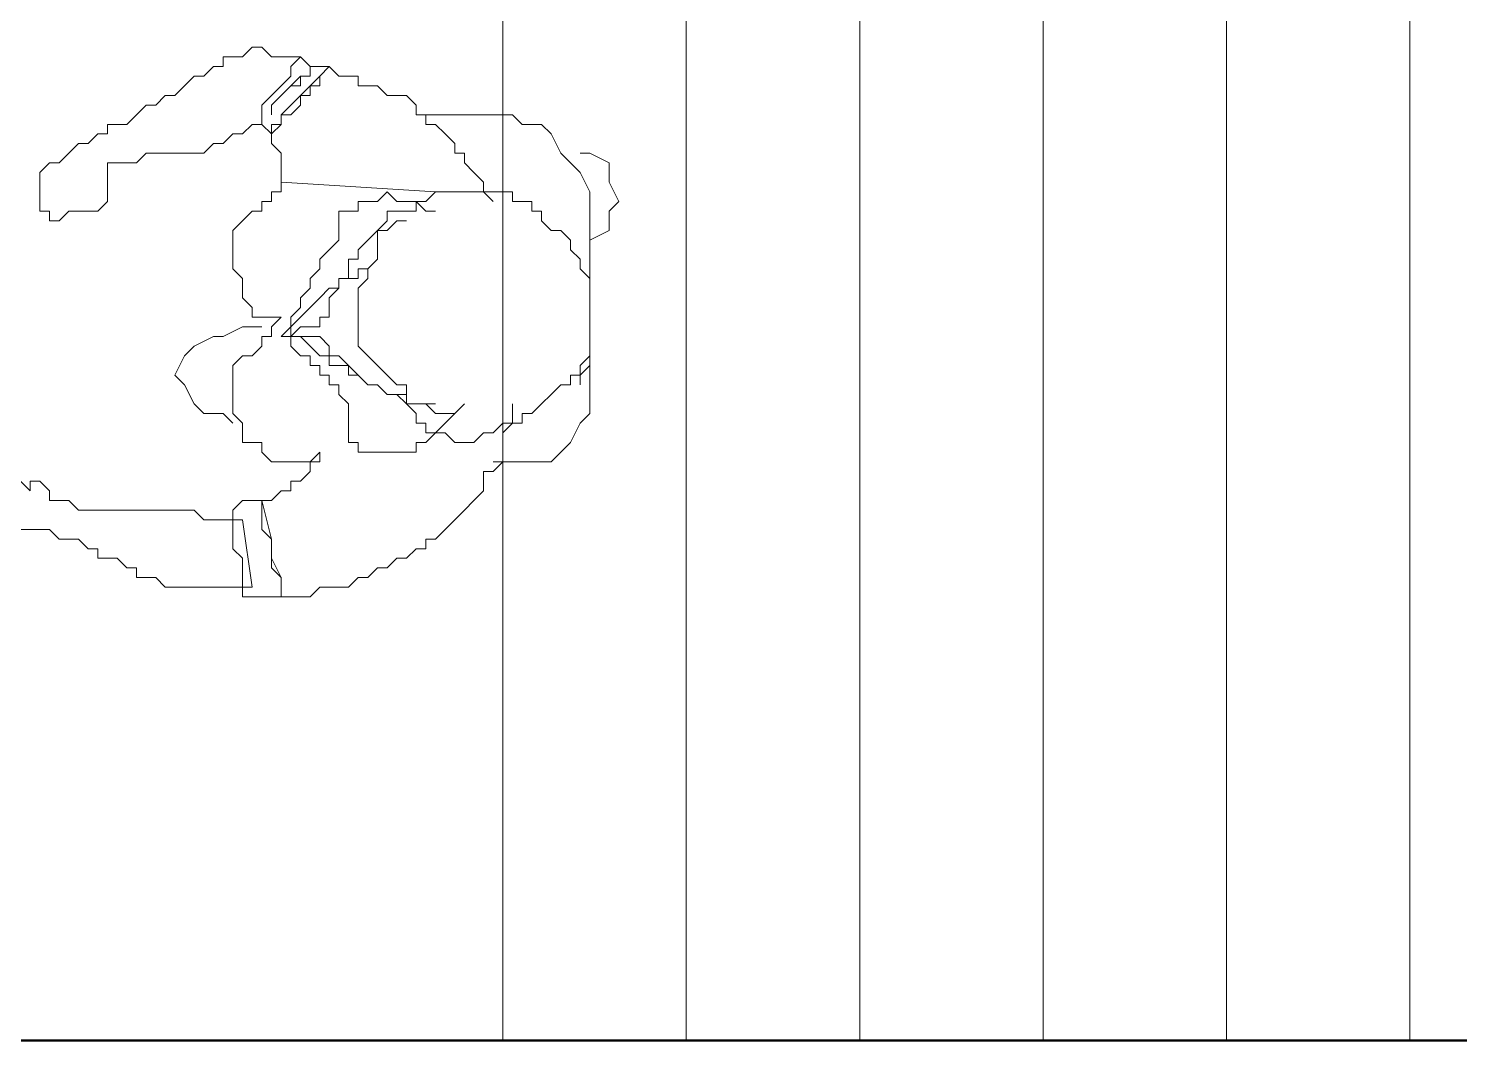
# Model space of a CAD drawing. Header units: millimetres. Extents: x 0.4 to 34.5, y 0.3 to 53.8.
# Drawn here: x 26.863 to 28.433, y 15.341 to 16.452 of the extents above; entities that cross this region are included whole.
import ezdxf

# ---------------------------------------------------------------- set-up
doc = ezdxf.new("R2010")
doc.units = ezdxf.units.MM
doc.header["$MEASUREMENT"] = 0
doc.layers.add('Layer 1', color=7, linetype='Continuous')

msp = doc.modelspace()

# ---------------------------------------------------------------- linework, layer by layer
at = {"layer": 'Layer 1', "color": 33, "lineweight": 5, "true_color": 0xcc9966}
for points in [[(27.3836, 21.088), (27.3836, 15.3411)], [(27.5846, 21.088), (27.5846, 15.3411)], [(27.7751, 21.088), (27.7751, 15.3411)], [(27.9763, 21.088), (27.9763, 15.3411)], [(28.1773, 21.088), (28.1773, 15.3411)], [(28.3784, 21.088), (28.3784, 15.3411)]]:
    msp.add_lwpolyline(points, dxfattribs=at)
at = {"layer": 'Layer 1', "lineweight": 0}
for points in [[(27.1719, 16.41), (27.1613, 16.4206), (27.1507, 16.4206), (27.1401, 16.4206), (27.1296, 16.4206), (27.119, 16.4312), (27.1084, 16.4312), (27.0978, 16.4206), (27.0872, 16.4206), (27.0766, 16.4206), (27.0766, 16.41), (27.066, 16.41), (27.0554, 16.3994), (27.0449, 16.3994), (27.0343, 16.3888), (27.0237, 16.3783), (27.0131, 16.3783), (27.0026, 16.3677), (26.992, 16.3677), (26.9814, 16.3571), (26.9708, 16.3465), (26.9602, 16.3465), (26.9496, 16.3465), (26.9496, 16.336), (26.939, 16.336), (26.9284, 16.3254), (26.9179, 16.3254), (26.9073, 16.3148), (26.8967, 16.3042), (26.8861, 16.3042), (26.8756, 16.2936), (26.8756, 16.283), (26.8756, 16.2724), (26.8756, 16.2618), (26.8756, 16.2512), (26.8861, 16.2512), (26.8861, 16.2407), (26.8967, 16.2407), (26.9073, 16.2512), (26.9179, 16.2512), (26.9284, 16.2512), (26.939, 16.2512), (26.9496, 16.2618), (26.9496, 16.2724), (26.9496, 16.283), (26.9496, 16.2936), (26.9496, 16.3042), (26.9602, 16.3042), (26.9708, 16.3042), (26.9814, 16.3042), (26.992, 16.3148), (27.0026, 16.3148), (27.0131, 16.3148), (27.0237, 16.3148), (27.0343, 16.3148), (27.0449, 16.3148), (27.0554, 16.3148), (27.066, 16.3254), (27.0766, 16.3254), (27.0872, 16.336), (27.0978, 16.336), (27.1084, 16.3465), (27.119, 16.3465)], [(27.373, 16.2618), (27.3624, 16.2724), (27.3624, 16.283), (27.3518, 16.2936), (27.3412, 16.3042), (27.3412, 16.3148), (27.3306, 16.3148), (27.3306, 16.3254), (27.32, 16.336), (27.3095, 16.3465), (27.2989, 16.3465), (27.2989, 16.3571), (27.2883, 16.3571), (27.2883, 16.3677), (27.2777, 16.3783), (27.2671, 16.3783), (27.2566, 16.3783), (27.246, 16.3888), (27.2354, 16.3888), (27.2248, 16.3888), (27.2248, 16.3994), (27.2142, 16.3994), (27.2036, 16.3994), (27.193, 16.41), (27.1825, 16.3994), (27.1825, 16.3888), (27.1719, 16.3888), (27.1719, 16.3783), (27.1613, 16.3783), (27.1613, 16.3677), (27.1507, 16.3571), (27.1401, 16.3571), (27.1401, 16.3465), (27.1296, 16.336), (27.1296, 16.3254), (27.1401, 16.3148), (27.1401, 16.3042), (27.1401, 16.283)], [(27.373, 15.9761), (27.3941, 15.9761), (27.4153, 15.9761), (27.4365, 15.9761), (27.4471, 15.9867), (27.4576, 15.9972), (27.4682, 16.0184), (27.4788, 16.029), (27.4788, 16.0502), (27.4788, 16.0714), (27.4788, 16.1031), (27.4788, 16.1242), (27.4788, 16.1454), (27.4788, 16.1666), (27.4788, 16.1878), (27.4788, 16.2195), (27.4788, 16.2301), (27.4788, 16.2618), (27.4788, 16.2724), (27.4682, 16.2936), (27.4576, 16.3042), (27.4471, 16.3148), (27.4365, 16.336), (27.4259, 16.3465), (27.4047, 16.3465), (27.3941, 16.3571), (27.3624, 16.3571), (27.3412, 16.3571), (27.32, 16.3571), (27.2989, 16.3571)], [(27.4788, 16.2195), (27.5, 16.2301), (27.5, 16.2512), (27.5106, 16.2618), (27.5, 16.283), (27.5, 16.3042), (27.4788, 16.3148), (27.4682, 16.3148)], [(27.3941, 16.0396), (27.3941, 16.029), (27.3941, 16.0184), (27.3836, 16.0078), (27.3836, 15.9972), (27.3836, 15.9867), (27.3836, 15.9761), (27.373, 15.9655), (27.3624, 15.9655), (27.3624, 15.9549), (27.3624, 15.9443), (27.3518, 15.9338), (27.3412, 15.9232), (27.3306, 15.9126), (27.32, 15.902), (27.3095, 15.8914), (27.2989, 15.8914), (27.2989, 15.8808), (27.2883, 15.8808), (27.2777, 15.8702), (27.2671, 15.8702), (27.2566, 15.8597), (27.246, 15.8597), (27.2354, 15.8491), (27.2248, 15.8491), (27.2142, 15.8385), (27.2036, 15.8385), (27.193, 15.8385), (27.1825, 15.8385), (27.1719, 15.8279), (27.1613, 15.8279), (27.1507, 15.8279), (27.1401, 15.8279), (27.1401, 15.8385), (27.1401, 15.8491), (27.1296, 15.8597), (27.1296, 15.8702), (27.1296, 15.8808), (27.1296, 15.8914), (27.119, 15.902), (27.119, 15.9126), (27.119, 15.9232), (27.119, 15.9338), (27.1296, 15.9338), (27.1401, 15.9443), (27.1507, 15.9443), (27.1507, 15.9549), (27.1613, 15.9549), (27.1719, 15.9655), (27.1719, 15.9761), (27.1825, 15.9867), (27.1825, 15.9761), (27.1719, 15.9761), (27.1613, 15.9761), (27.1507, 15.9761), (27.1401, 15.9761), (27.1296, 15.9761), (27.119, 15.9867), (27.119, 15.9972), (27.1084, 15.9972), (27.0978, 15.9972), (27.0978, 16.0078), (27.0978, 16.0184), (27.0872, 16.029), (27.0872, 16.0396), (27.0872, 16.0502), (27.0872, 16.0714), (27.0872, 16.0819), (27.0978, 16.0925), (27.1084, 16.0925), (27.119, 16.1031), (27.119, 16.1137), (27.1296, 16.1137), (27.1296, 16.1242), (27.1401, 16.1348), (27.119, 16.1348), (27.1084, 16.1348), (27.1084, 16.1454), (27.0978, 16.156), (27.0978, 16.1666), (27.0978, 16.1772), (27.0872, 16.1878), (27.0872, 16.1984), (27.0872, 16.2089), (27.0872, 16.2195), (27.0872, 16.2301), (27.0978, 16.2407), (27.1084, 16.2512), (27.119, 16.2512), (27.119, 16.2618), (27.1296, 16.2618), (27.1296, 16.2724), (27.1401, 16.2724), (27.1401, 16.283), (27.3095, 16.2724)], [(27.3095, 16.2512), (27.3095, 16.2512), (27.2989, 16.2512), (27.2883, 16.2618), (27.2777, 16.2618), (27.2671, 16.2618), (27.2566, 16.2724), (27.246, 16.2618), (27.2354, 16.2618), (27.2248, 16.2618), (27.2248, 16.2512), (27.2142, 16.2512), (27.2036, 16.2512), (27.2036, 16.2407), (27.2036, 16.2301), (27.2036, 16.2195), (27.193, 16.2089), (27.1825, 16.1984), (27.1825, 16.1878), (27.1719, 16.1772), (27.1719, 16.1666), (27.1613, 16.156), (27.1613, 16.1454), (27.1507, 16.1348), (27.1507, 16.1242), (27.1401, 16.1137), (27.1507, 16.1137), (27.1507, 16.1031), (27.1613, 16.0925), (27.1719, 16.0925), (27.1719, 16.0819), (27.1825, 16.0819), (27.1825, 16.0714), (27.193, 16.0714), (27.193, 16.0608), (27.2036, 16.0608), (27.2036, 16.0502), (27.2142, 16.0396), (27.2142, 16.029), (27.2142, 16.0184), (27.2142, 16.0078), (27.2142, 15.9972), (27.2248, 15.9972), (27.2248, 15.9867), (27.2354, 15.9867), (27.246, 15.9867), (27.2566, 15.9867), (27.2671, 15.9867), (27.2777, 15.9867), (27.2883, 15.9867), (27.2883, 15.9972), (27.2989, 15.9972), (27.3095, 16.0078), (27.32, 16.0184), (27.3306, 16.029), (27.3412, 16.0396)], [(27.4682, 16.0608), (27.4682, 16.0714), (27.4682, 16.0819), (27.4788, 16.0925), (27.4788, 16.1031), (27.4788, 16.1137), (27.4788, 16.1242), (27.4788, 16.1348), (27.4788, 16.1454), (27.4788, 16.156), (27.4788, 16.1666), (27.4788, 16.1772), (27.4682, 16.1878), (27.4682, 16.1984), (27.4576, 16.2089), (27.4576, 16.2195), (27.4471, 16.2301), (27.4365, 16.2301), (27.4259, 16.2407), (27.4259, 16.2512), (27.4153, 16.2512), (27.4153, 16.2618), (27.4047, 16.2618), (27.3941, 16.2618), (27.3941, 16.2724), (27.3836, 16.2724), (27.373, 16.2724), (27.3624, 16.2724), (27.3518, 16.2724), (27.3306, 16.2724), (27.32, 16.2724), (27.3095, 16.2724), (27.2989, 16.2618), (27.2883, 16.2618), (27.2883, 16.2512), (27.2777, 16.2512), (27.2671, 16.2512), (27.2566, 16.2512), (27.2566, 16.2407), (27.246, 16.2301), (27.246, 16.2195), (27.246, 16.2089), (27.246, 16.1984), (27.2354, 16.1878), (27.2354, 16.1772), (27.2248, 16.1666), (27.2248, 16.156), (27.2248, 16.1348), (27.2248, 16.1242), (27.2248, 16.1137), (27.2248, 16.1031), (27.2354, 16.0925), (27.246, 16.0819), (27.2566, 16.0714), (27.2671, 16.0608), (27.2777, 16.0608), (27.2777, 16.0502), (27.2777, 16.0396), (27.2883, 16.029), (27.2883, 16.0184), (27.2989, 16.0184), (27.2989, 16.0078), (27.3095, 16.0078), (27.32, 16.0078), (27.3306, 15.9972), (27.3412, 15.9972), (27.3518, 15.9972), (27.3624, 16.0078), (27.373, 16.0078), (27.3836, 16.0184), (27.3941, 16.0184), (27.4047, 16.0184), (27.4047, 16.029), (27.4153, 16.029), (27.4259, 16.0396), (27.4365, 16.0502), (27.4471, 16.0608), (27.4576, 16.0608), (27.4576, 16.0714), (27.4682, 16.0714), (27.4788, 16.0819), (27.4788, 16.0925)], [(27.3095, 16.0396), (27.2989, 16.0396), (27.2883, 16.0396), (27.2777, 16.0396), (27.2671, 16.0502), (27.2566, 16.0502), (27.246, 16.0608), (27.2354, 16.0608), (27.2248, 16.0714), (27.2142, 16.0819), (27.2036, 16.0925), (27.193, 16.0925), (27.193, 16.1031), (27.1825, 16.1137), (27.1719, 16.1137), (27.1507, 16.1137), (27.1613, 16.1242), (27.1719, 16.1242), (27.1825, 16.1242), (27.1825, 16.1348), (27.193, 16.1348), (27.193, 16.1454), (27.193, 16.156), (27.2036, 16.1666), (27.2036, 16.1772), (27.2142, 16.1772), (27.2142, 16.1878), (27.2142, 16.1984), (27.2248, 16.1984), (27.2248, 16.2089), (27.2354, 16.2195), (27.246, 16.2301), (27.2566, 16.2301), (27.2671, 16.2407), (27.2777, 16.2407)], [(27.3306, 16.029), (27.32, 16.029), (27.3095, 16.029), (27.2989, 16.0396), (27.2883, 16.0396), (27.2777, 16.0396), (27.2777, 16.0502), (27.2671, 16.0502), (27.2566, 16.0502), (27.246, 16.0608), (27.2354, 16.0608), (27.2248, 16.0714), (27.2142, 16.0714), (27.2142, 16.0819), (27.2036, 16.0819), (27.193, 16.0819), (27.193, 16.0925), (27.1825, 16.0925), (27.1719, 16.1031), (27.1613, 16.1137), (27.1507, 16.1137), (27.1507, 16.1242), (27.1613, 16.1348), (27.1719, 16.1454), (27.1825, 16.156), (27.193, 16.1666), (27.2036, 16.1666), (27.2036, 16.1772), (27.2142, 16.1772), (27.2248, 16.1772), (27.2248, 16.1878), (27.2354, 16.1878)], [(27.0872, 16.0184), (27.0766, 16.029), (27.0554, 16.029), (27.0449, 16.0396), (27.0343, 16.0608), (27.0237, 16.0714), (27.0343, 16.0925), (27.0449, 16.1031), (27.066, 16.1137), (27.0766, 16.1137), (27.0978, 16.1242), (27.119, 16.1242)], [(26.8544, 15.9549), (26.865, 15.9443), (26.865, 15.9549), (26.8756, 15.9549), (26.8861, 15.9443), (26.8861, 15.9338), (26.8967, 15.9338), (26.9073, 15.9338), (26.9179, 15.9232), (26.9284, 15.9232), (26.939, 15.9232), (26.9496, 15.9232), (26.9602, 15.9232), (26.9708, 15.9232), (26.9814, 15.9232), (26.992, 15.9232), (27.0026, 15.9232), (27.0131, 15.9232), (27.0237, 15.9232), (27.0343, 15.9232), (27.0449, 15.9232), (27.0554, 15.9126), (27.066, 15.9126), (27.0766, 15.9126), (27.0872, 15.9126), (27.0978, 15.9126)], [(27.1401, 15.8385), (27.1401, 15.8491), (27.1296, 15.8702), (27.1296, 15.8808), (27.1296, 15.8914), (27.119, 15.9338), (27.0978, 15.9338), (27.0872, 15.9232), (27.0872, 15.9126), (27.0872, 15.902), (27.0872, 15.8914), (27.0872, 15.8808), (27.0978, 15.8702), (27.0978, 15.8491), (27.0978, 15.8385), (27.0978, 15.8279), (27.1401, 15.8279)], [(27.1084, 15.8385), (27.0978, 15.8385), (27.0872, 15.8385), (27.0766, 15.8385), (27.066, 15.8385), (27.0449, 15.8385), (27.0343, 15.8385), (27.0237, 15.8385), (27.0131, 15.8385), (27.0026, 15.8491), (26.992, 15.8491), (26.9814, 15.8491), (26.9814, 15.8597), (26.9708, 15.8597), (26.9602, 15.8702), (26.9496, 15.8702), (26.939, 15.8702), (26.939, 15.8808), (26.9284, 15.8808), (26.9179, 15.8914), (26.9073, 15.8914), (26.8967, 15.8914), (26.8861, 15.902), (26.8756, 15.902), (26.865, 15.902), (26.8544, 15.902)]]:
    msp.add_lwpolyline(points, dxfattribs=at)
at = {"layer": 'Layer 1', "color": 7, "lineweight": 5, "true_color": 0xffffff}
for points in [[(27.1719, 16.41), (27.1613, 16.4206), (27.1507, 16.4206), (27.1401, 16.4206), (27.1296, 16.4206), (27.119, 16.4312), (27.1084, 16.4312), (27.0978, 16.4206), (27.0872, 16.4206), (27.0766, 16.4206), (27.0766, 16.41), (27.066, 16.41), (27.0554, 16.3994), (27.0449, 16.3994), (27.0343, 16.3888), (27.0237, 16.3783), (27.0131, 16.3783), (27.0026, 16.3677), (26.992, 16.3677), (26.9814, 16.3571), (26.9708, 16.3465), (26.9602, 16.3465), (26.9496, 16.3465), (26.9496, 16.336), (26.939, 16.336), (26.9284, 16.3254), (26.9179, 16.3254), (26.9073, 16.3148), (26.8967, 16.3042), (26.8861, 16.3042), (26.8756, 16.2936), (26.8756, 16.283), (26.8756, 16.2724), (26.8756, 16.2618), (26.8756, 16.2512), (26.8861, 16.2512), (26.8861, 16.2407), (26.8967, 16.2407), (26.9073, 16.2512), (26.9179, 16.2512), (26.9284, 16.2512), (26.939, 16.2512), (26.9496, 16.2618), (26.9496, 16.2724), (26.9496, 16.283), (26.9496, 16.2936), (26.9496, 16.3042), (26.9602, 16.3042), (26.9708, 16.3042), (26.9814, 16.3042), (26.992, 16.3148), (27.0026, 16.3148), (27.0131, 16.3148), (27.0237, 16.3148), (27.0343, 16.3148), (27.0449, 16.3148), (27.0554, 16.3148), (27.066, 16.3254), (27.0766, 16.3254), (27.0872, 16.336), (27.0978, 16.336), (27.1084, 16.3465), (27.119, 16.3465)], [(27.373, 16.2618), (27.3624, 16.2724), (27.3624, 16.283), (27.3518, 16.2936), (27.3412, 16.3042), (27.3412, 16.3148), (27.3306, 16.3148), (27.3306, 16.3254), (27.32, 16.336), (27.3095, 16.3465), (27.2989, 16.3465), (27.2989, 16.3571), (27.2883, 16.3571), (27.2883, 16.3677), (27.2777, 16.3783), (27.2671, 16.3783), (27.2566, 16.3783), (27.246, 16.3888), (27.2354, 16.3888), (27.2248, 16.3888), (27.2248, 16.3994), (27.2142, 16.3994), (27.2036, 16.3994), (27.193, 16.41), (27.1825, 16.3994), (27.1825, 16.3888), (27.1719, 16.3888), (27.1719, 16.3783), (27.1613, 16.3783), (27.1613, 16.3677), (27.1507, 16.3571), (27.1401, 16.3571), (27.1401, 16.3465), (27.1296, 16.336), (27.1296, 16.3254), (27.1401, 16.3148), (27.1401, 16.3042), (27.1401, 16.283)], [(27.373, 15.9761), (27.3941, 15.9761), (27.4153, 15.9761), (27.4365, 15.9761), (27.4471, 15.9867), (27.4576, 15.9972), (27.4682, 16.0184), (27.4788, 16.029), (27.4788, 16.0502), (27.4788, 16.0714), (27.4788, 16.1031), (27.4788, 16.1242), (27.4788, 16.1454), (27.4788, 16.1666), (27.4788, 16.1878), (27.4788, 16.2195), (27.4788, 16.2301), (27.4788, 16.2618), (27.4788, 16.2724), (27.4682, 16.2936), (27.4576, 16.3042), (27.4471, 16.3148), (27.4365, 16.336), (27.4259, 16.3465), (27.4047, 16.3465), (27.3941, 16.3571), (27.3624, 16.3571), (27.3412, 16.3571), (27.32, 16.3571), (27.2989, 16.3571)], [(27.4788, 16.2195), (27.5, 16.2301), (27.5, 16.2512), (27.5106, 16.2618), (27.5, 16.283), (27.5, 16.3042), (27.4788, 16.3148), (27.4682, 16.3148)], [(27.3941, 16.0396), (27.3941, 16.029), (27.3941, 16.0184), (27.3836, 16.0078), (27.3836, 15.9972), (27.3836, 15.9867), (27.3836, 15.9761), (27.373, 15.9655), (27.3624, 15.9655), (27.3624, 15.9549), (27.3624, 15.9443), (27.3518, 15.9338), (27.3412, 15.9232), (27.3306, 15.9126), (27.32, 15.902), (27.3095, 15.8914), (27.2989, 15.8914), (27.2989, 15.8808), (27.2883, 15.8808), (27.2777, 15.8702), (27.2671, 15.8702), (27.2566, 15.8597), (27.246, 15.8597), (27.2354, 15.8491), (27.2248, 15.8491), (27.2142, 15.8385), (27.2036, 15.8385), (27.193, 15.8385), (27.1825, 15.8385), (27.1719, 15.8279), (27.1613, 15.8279), (27.1507, 15.8279), (27.1401, 15.8279), (27.1401, 15.8385), (27.1401, 15.8491), (27.1296, 15.8597), (27.1296, 15.8702), (27.1296, 15.8808), (27.1296, 15.8914), (27.119, 15.902), (27.119, 15.9126), (27.119, 15.9232), (27.119, 15.9338), (27.1296, 15.9338), (27.1401, 15.9443), (27.1507, 15.9443), (27.1507, 15.9549), (27.1613, 15.9549), (27.1719, 15.9655), (27.1719, 15.9761), (27.1825, 15.9867), (27.1825, 15.9761), (27.1719, 15.9761), (27.1613, 15.9761), (27.1507, 15.9761), (27.1401, 15.9761), (27.1296, 15.9761), (27.119, 15.9867), (27.119, 15.9972), (27.1084, 15.9972), (27.0978, 15.9972), (27.0978, 16.0078), (27.0978, 16.0184), (27.0872, 16.029), (27.0872, 16.0396), (27.0872, 16.0502), (27.0872, 16.0714), (27.0872, 16.0819), (27.0978, 16.0925), (27.1084, 16.0925), (27.119, 16.1031), (27.119, 16.1137), (27.1296, 16.1137), (27.1296, 16.1242), (27.1401, 16.1348), (27.119, 16.1348), (27.1084, 16.1348), (27.1084, 16.1454), (27.0978, 16.156), (27.0978, 16.1666), (27.0978, 16.1772), (27.0872, 16.1878), (27.0872, 16.1984), (27.0872, 16.2089), (27.0872, 16.2195), (27.0872, 16.2301), (27.0978, 16.2407), (27.1084, 16.2512), (27.119, 16.2512), (27.119, 16.2618), (27.1296, 16.2618), (27.1296, 16.2724), (27.1401, 16.2724), (27.1401, 16.283), (27.3095, 16.2724)], [(27.3095, 16.2512), (27.3095, 16.2512), (27.2989, 16.2512), (27.2883, 16.2618), (27.2777, 16.2618), (27.2671, 16.2618), (27.2566, 16.2724), (27.246, 16.2618), (27.2354, 16.2618), (27.2248, 16.2618), (27.2248, 16.2512), (27.2142, 16.2512), (27.2036, 16.2512), (27.2036, 16.2407), (27.2036, 16.2301), (27.2036, 16.2195), (27.193, 16.2089), (27.1825, 16.1984), (27.1825, 16.1878), (27.1719, 16.1772), (27.1719, 16.1666), (27.1613, 16.156), (27.1613, 16.1454), (27.1507, 16.1348), (27.1507, 16.1242), (27.1401, 16.1137), (27.1507, 16.1137), (27.1507, 16.1031), (27.1613, 16.0925), (27.1719, 16.0925), (27.1719, 16.0819), (27.1825, 16.0819), (27.1825, 16.0714), (27.193, 16.0714), (27.193, 16.0608), (27.2036, 16.0608), (27.2036, 16.0502), (27.2142, 16.0396), (27.2142, 16.029), (27.2142, 16.0184), (27.2142, 16.0078), (27.2142, 15.9972), (27.2248, 15.9972), (27.2248, 15.9867), (27.2354, 15.9867), (27.246, 15.9867), (27.2566, 15.9867), (27.2671, 15.9867), (27.2777, 15.9867), (27.2883, 15.9867), (27.2883, 15.9972), (27.2989, 15.9972), (27.3095, 16.0078), (27.32, 16.0184), (27.3306, 16.029), (27.3412, 16.0396)], [(27.4682, 16.0608), (27.4682, 16.0714), (27.4682, 16.0819), (27.4788, 16.0925), (27.4788, 16.1031), (27.4788, 16.1137), (27.4788, 16.1242), (27.4788, 16.1348), (27.4788, 16.1454), (27.4788, 16.156), (27.4788, 16.1666), (27.4788, 16.1772), (27.4682, 16.1878), (27.4682, 16.1984), (27.4576, 16.2089), (27.4576, 16.2195), (27.4471, 16.2301), (27.4365, 16.2301), (27.4259, 16.2407), (27.4259, 16.2512), (27.4153, 16.2512), (27.4153, 16.2618), (27.4047, 16.2618), (27.3941, 16.2618), (27.3941, 16.2724), (27.3836, 16.2724), (27.373, 16.2724), (27.3624, 16.2724), (27.3518, 16.2724), (27.3306, 16.2724), (27.32, 16.2724), (27.3095, 16.2724), (27.2989, 16.2618), (27.2883, 16.2618), (27.2883, 16.2512), (27.2777, 16.2512), (27.2671, 16.2512), (27.2566, 16.2512), (27.2566, 16.2407), (27.246, 16.2301), (27.246, 16.2195), (27.246, 16.2089), (27.246, 16.1984), (27.2354, 16.1878), (27.2354, 16.1772), (27.2248, 16.1666), (27.2248, 16.156), (27.2248, 16.1348), (27.2248, 16.1242), (27.2248, 16.1137), (27.2248, 16.1031), (27.2354, 16.0925), (27.246, 16.0819), (27.2566, 16.0714), (27.2671, 16.0608), (27.2777, 16.0608), (27.2777, 16.0502), (27.2777, 16.0396), (27.2883, 16.029), (27.2883, 16.0184), (27.2989, 16.0184), (27.2989, 16.0078), (27.3095, 16.0078), (27.32, 16.0078), (27.3306, 15.9972), (27.3412, 15.9972), (27.3518, 15.9972), (27.3624, 16.0078), (27.373, 16.0078), (27.3836, 16.0184), (27.3941, 16.0184), (27.4047, 16.0184), (27.4047, 16.029), (27.4153, 16.029), (27.4259, 16.0396), (27.4365, 16.0502), (27.4471, 16.0608), (27.4576, 16.0608), (27.4576, 16.0714), (27.4682, 16.0714), (27.4788, 16.0819), (27.4788, 16.0925)], [(27.3095, 16.0396), (27.2989, 16.0396), (27.2883, 16.0396), (27.2777, 16.0396), (27.2671, 16.0502), (27.2566, 16.0502), (27.246, 16.0608), (27.2354, 16.0608), (27.2248, 16.0714), (27.2142, 16.0819), (27.2036, 16.0925), (27.193, 16.0925), (27.193, 16.1031), (27.1825, 16.1137), (27.1719, 16.1137), (27.1507, 16.1137), (27.1613, 16.1242), (27.1719, 16.1242), (27.1825, 16.1242), (27.1825, 16.1348), (27.193, 16.1348), (27.193, 16.1454), (27.193, 16.156), (27.2036, 16.1666), (27.2036, 16.1772), (27.2142, 16.1772), (27.2142, 16.1878), (27.2142, 16.1984), (27.2248, 16.1984), (27.2248, 16.2089), (27.2354, 16.2195), (27.246, 16.2301), (27.2566, 16.2301), (27.2671, 16.2407), (27.2777, 16.2407)], [(27.3306, 16.029), (27.32, 16.029), (27.3095, 16.029), (27.2989, 16.0396), (27.2883, 16.0396), (27.2777, 16.0396), (27.2777, 16.0502), (27.2671, 16.0502), (27.2566, 16.0502), (27.246, 16.0608), (27.2354, 16.0608), (27.2248, 16.0714), (27.2142, 16.0714), (27.2142, 16.0819), (27.2036, 16.0819), (27.193, 16.0819), (27.193, 16.0925), (27.1825, 16.0925), (27.1719, 16.1031), (27.1613, 16.1137), (27.1507, 16.1137), (27.1507, 16.1242), (27.1613, 16.1348), (27.1719, 16.1454), (27.1825, 16.156), (27.193, 16.1666), (27.2036, 16.1666), (27.2036, 16.1772), (27.2142, 16.1772), (27.2248, 16.1772), (27.2248, 16.1878), (27.2354, 16.1878)], [(27.0872, 16.0184), (27.0766, 16.029), (27.0554, 16.029), (27.0449, 16.0396), (27.0343, 16.0608), (27.0237, 16.0714), (27.0343, 16.0925), (27.0449, 16.1031), (27.066, 16.1137), (27.0766, 16.1137), (27.0978, 16.1242), (27.119, 16.1242)], [(26.8544, 15.9549), (26.865, 15.9443), (26.865, 15.9549), (26.8756, 15.9549), (26.8861, 15.9443), (26.8861, 15.9338), (26.8967, 15.9338), (26.9073, 15.9338), (26.9179, 15.9232), (26.9284, 15.9232), (26.939, 15.9232), (26.9496, 15.9232), (26.9602, 15.9232), (26.9708, 15.9232), (26.9814, 15.9232), (26.992, 15.9232), (27.0026, 15.9232), (27.0131, 15.9232), (27.0237, 15.9232), (27.0343, 15.9232), (27.0449, 15.9232), (27.0554, 15.9126), (27.066, 15.9126), (27.0766, 15.9126), (27.0872, 15.9126), (27.0978, 15.9126)], [(27.1401, 15.8385), (27.1401, 15.8491), (27.1296, 15.8702), (27.1296, 15.8808), (27.1296, 15.8914), (27.119, 15.9338), (27.0978, 15.9338), (27.0872, 15.9232), (27.0872, 15.9126), (27.0872, 15.902), (27.0872, 15.8914), (27.0872, 15.8808), (27.0978, 15.8702), (27.0978, 15.8491), (27.0978, 15.8385), (27.0978, 15.8279), (27.1401, 15.8279)], [(27.1084, 15.8385), (27.0978, 15.8385), (27.0872, 15.8385), (27.0766, 15.8385), (27.066, 15.8385), (27.0449, 15.8385), (27.0343, 15.8385), (27.0237, 15.8385), (27.0131, 15.8385), (27.0026, 15.8491), (26.992, 15.8491), (26.9814, 15.8491), (26.9814, 15.8597), (26.9708, 15.8597), (26.9602, 15.8702), (26.9496, 15.8702), (26.939, 15.8702), (26.939, 15.8808), (26.9284, 15.8808), (26.9179, 15.8914), (26.9073, 15.8914), (26.8967, 15.8914), (26.8861, 15.902), (26.8756, 15.902), (26.865, 15.902), (26.8544, 15.902)], [(27.1084, 15.8385), (27.0978, 15.9126)]]:
    msp.add_lwpolyline(points, dxfattribs=at)
at = {"layer": 'Layer 1', "color": 7, "lineweight": 50, "true_color": 0xffffff}
msp.add_lwpolyline([(29.3839, 15.3411), (25.4679, 15.3411)], dxfattribs=at)
at = {"layer": 'Layer 1', "lineweight": 0}
msp.add_open_spline([(27.1296, 16.336), (27.1296, 16.336), (27.119, 16.3465), (27.119, 16.3465), (27.119, 16.3465), (27.119, 16.3571), (27.119, 16.3571), (27.119, 16.3571), (27.119, 16.3677), (27.119, 16.3677), (27.119, 16.3677), (27.1296, 16.3783), (27.1296, 16.3783), (27.1296, 16.3783), (27.1401, 16.3888), (27.1401, 16.3888), (27.1401, 16.3888), (27.1507, 16.3994), (27.1507, 16.3994), (27.1507, 16.3994), (27.1507, 16.41), (27.1507, 16.41), (27.1507, 16.41), (27.1613, 16.4206), (27.1613, 16.4206), (27.1613, 16.4206), (27.1719, 16.41), (27.1719, 16.41), (27.1719, 16.41), (27.1719, 16.3994), (27.1719, 16.3994), (27.1719, 16.3994), (27.1613, 16.3994), (27.1613, 16.3994), (27.1613, 16.3994), (27.1613, 16.3888), (27.1613, 16.3888), (27.1613, 16.3888), (27.1507, 16.3888), (27.1507, 16.3888), (27.1507, 16.3888), (27.1401, 16.3783), (27.1401, 16.3783), (27.1401, 16.3783), (27.1296, 16.3677), (27.1296, 16.3677), (27.1296, 16.3677), (27.1296, 16.3571), (27.1296, 16.3571), (27.1296, 16.3571), (27.1296, 16.3677), (27.1296, 16.3677), (27.1296, 16.3677), (27.1401, 16.3783), (27.1401, 16.3783), (27.1401, 16.3783), (27.1507, 16.3888), (27.1507, 16.3888), (27.1507, 16.3888), (27.1613, 16.3994), (27.1613, 16.3994), (27.1613, 16.3994), (27.1719, 16.3994), (27.1719, 16.3994), (27.1719, 16.3994), (27.1719, 16.41), (27.1719, 16.41), (27.1719, 16.41), (27.1825, 16.41), (27.1825, 16.41), (27.1825, 16.41), (27.193, 16.41), (27.193, 16.41), (27.193, 16.41), (27.1825, 16.3994), (27.1825, 16.3994), (27.1825, 16.3994), (27.1719, 16.3888), (27.1719, 16.3888), (27.1719, 16.3888), (27.1613, 16.3783), (27.1613, 16.3783), (27.1613, 16.3783), (27.1507, 16.3677), (27.1507, 16.3677), (27.1507, 16.3677), (27.1401, 16.3571), (27.1401, 16.3571), (27.1401, 16.3571), (27.1401, 16.3465), (27.1401, 16.3465), (27.1401, 16.3465), (27.1296, 16.3465), (27.1296, 16.3465), (27.1296, 16.3465), (27.1296, 16.336), (27.1296, 16.336), (27.1296, 16.336), (27.1296, 16.3254), (27.1296, 16.3254)], degree=3, knots=[0, 0, 0, 0, 1, 1, 1, 2, 2, 2, 3, 3, 3, 4, 4, 4, 5, 5, 5, 6, 6, 6, 7, 7, 7, 8, 8, 8, 9, 9, 9, 10, 10, 10, 11, 11, 11, 12, 12, 12, 13, 13, 13, 14, 14, 14, 15, 15, 15, 16, 16, 16, 17, 17, 17, 18, 18, 18, 19, 19, 19, 20, 20, 20, 21, 21, 21, 22, 22, 22, 23, 23, 23, 24, 24, 24, 25, 25, 25, 26, 26, 26, 27, 27, 27, 28, 28, 28, 29, 29, 29, 30, 30, 30, 31, 31, 31, 32, 32, 32, 33, 33, 33, 33], dxfattribs=at)
at = {"layer": 'Layer 1', "color": 7, "lineweight": 5, "true_color": 0xffffff}
msp.add_open_spline([(27.1296, 16.336), (27.1296, 16.336), (27.119, 16.3465), (27.119, 16.3465), (27.119, 16.3465), (27.119, 16.3571), (27.119, 16.3571), (27.119, 16.3571), (27.119, 16.3677), (27.119, 16.3677), (27.119, 16.3677), (27.1296, 16.3783), (27.1296, 16.3783), (27.1296, 16.3783), (27.1401, 16.3888), (27.1401, 16.3888), (27.1401, 16.3888), (27.1507, 16.3994), (27.1507, 16.3994), (27.1507, 16.3994), (27.1507, 16.41), (27.1507, 16.41), (27.1507, 16.41), (27.1613, 16.4206), (27.1613, 16.4206), (27.1613, 16.4206), (27.1719, 16.41), (27.1719, 16.41), (27.1719, 16.41), (27.1719, 16.3994), (27.1719, 16.3994), (27.1719, 16.3994), (27.1613, 16.3994), (27.1613, 16.3994), (27.1613, 16.3994), (27.1613, 16.3888), (27.1613, 16.3888), (27.1613, 16.3888), (27.1507, 16.3888), (27.1507, 16.3888), (27.1507, 16.3888), (27.1401, 16.3783), (27.1401, 16.3783), (27.1401, 16.3783), (27.1296, 16.3677), (27.1296, 16.3677), (27.1296, 16.3677), (27.1296, 16.3571), (27.1296, 16.3571), (27.1296, 16.3571), (27.1296, 16.3677), (27.1296, 16.3677), (27.1296, 16.3677), (27.1401, 16.3783), (27.1401, 16.3783), (27.1401, 16.3783), (27.1507, 16.3888), (27.1507, 16.3888), (27.1507, 16.3888), (27.1613, 16.3994), (27.1613, 16.3994), (27.1613, 16.3994), (27.1719, 16.3994), (27.1719, 16.3994), (27.1719, 16.3994), (27.1719, 16.41), (27.1719, 16.41), (27.1719, 16.41), (27.1825, 16.41), (27.1825, 16.41), (27.1825, 16.41), (27.193, 16.41), (27.193, 16.41), (27.193, 16.41), (27.1825, 16.3994), (27.1825, 16.3994), (27.1825, 16.3994), (27.1719, 16.3888), (27.1719, 16.3888), (27.1719, 16.3888), (27.1613, 16.3783), (27.1613, 16.3783), (27.1613, 16.3783), (27.1507, 16.3677), (27.1507, 16.3677), (27.1507, 16.3677), (27.1401, 16.3571), (27.1401, 16.3571), (27.1401, 16.3571), (27.1401, 16.3465), (27.1401, 16.3465), (27.1401, 16.3465), (27.1296, 16.3465), (27.1296, 16.3465), (27.1296, 16.3465), (27.1296, 16.336), (27.1296, 16.336), (27.1296, 16.336), (27.1296, 16.3254), (27.1296, 16.3254)], degree=3, knots=[0, 0, 0, 0, 1, 1, 1, 2, 2, 2, 3, 3, 3, 4, 4, 4, 5, 5, 5, 6, 6, 6, 7, 7, 7, 8, 8, 8, 9, 9, 9, 10, 10, 10, 11, 11, 11, 12, 12, 12, 13, 13, 13, 14, 14, 14, 15, 15, 15, 16, 16, 16, 17, 17, 17, 18, 18, 18, 19, 19, 19, 20, 20, 20, 21, 21, 21, 22, 22, 22, 23, 23, 23, 24, 24, 24, 25, 25, 25, 26, 26, 26, 27, 27, 27, 28, 28, 28, 29, 29, 29, 30, 30, 30, 31, 31, 31, 32, 32, 32, 33, 33, 33, 33], dxfattribs=at)

doc.saveas('drawing.dxf')
